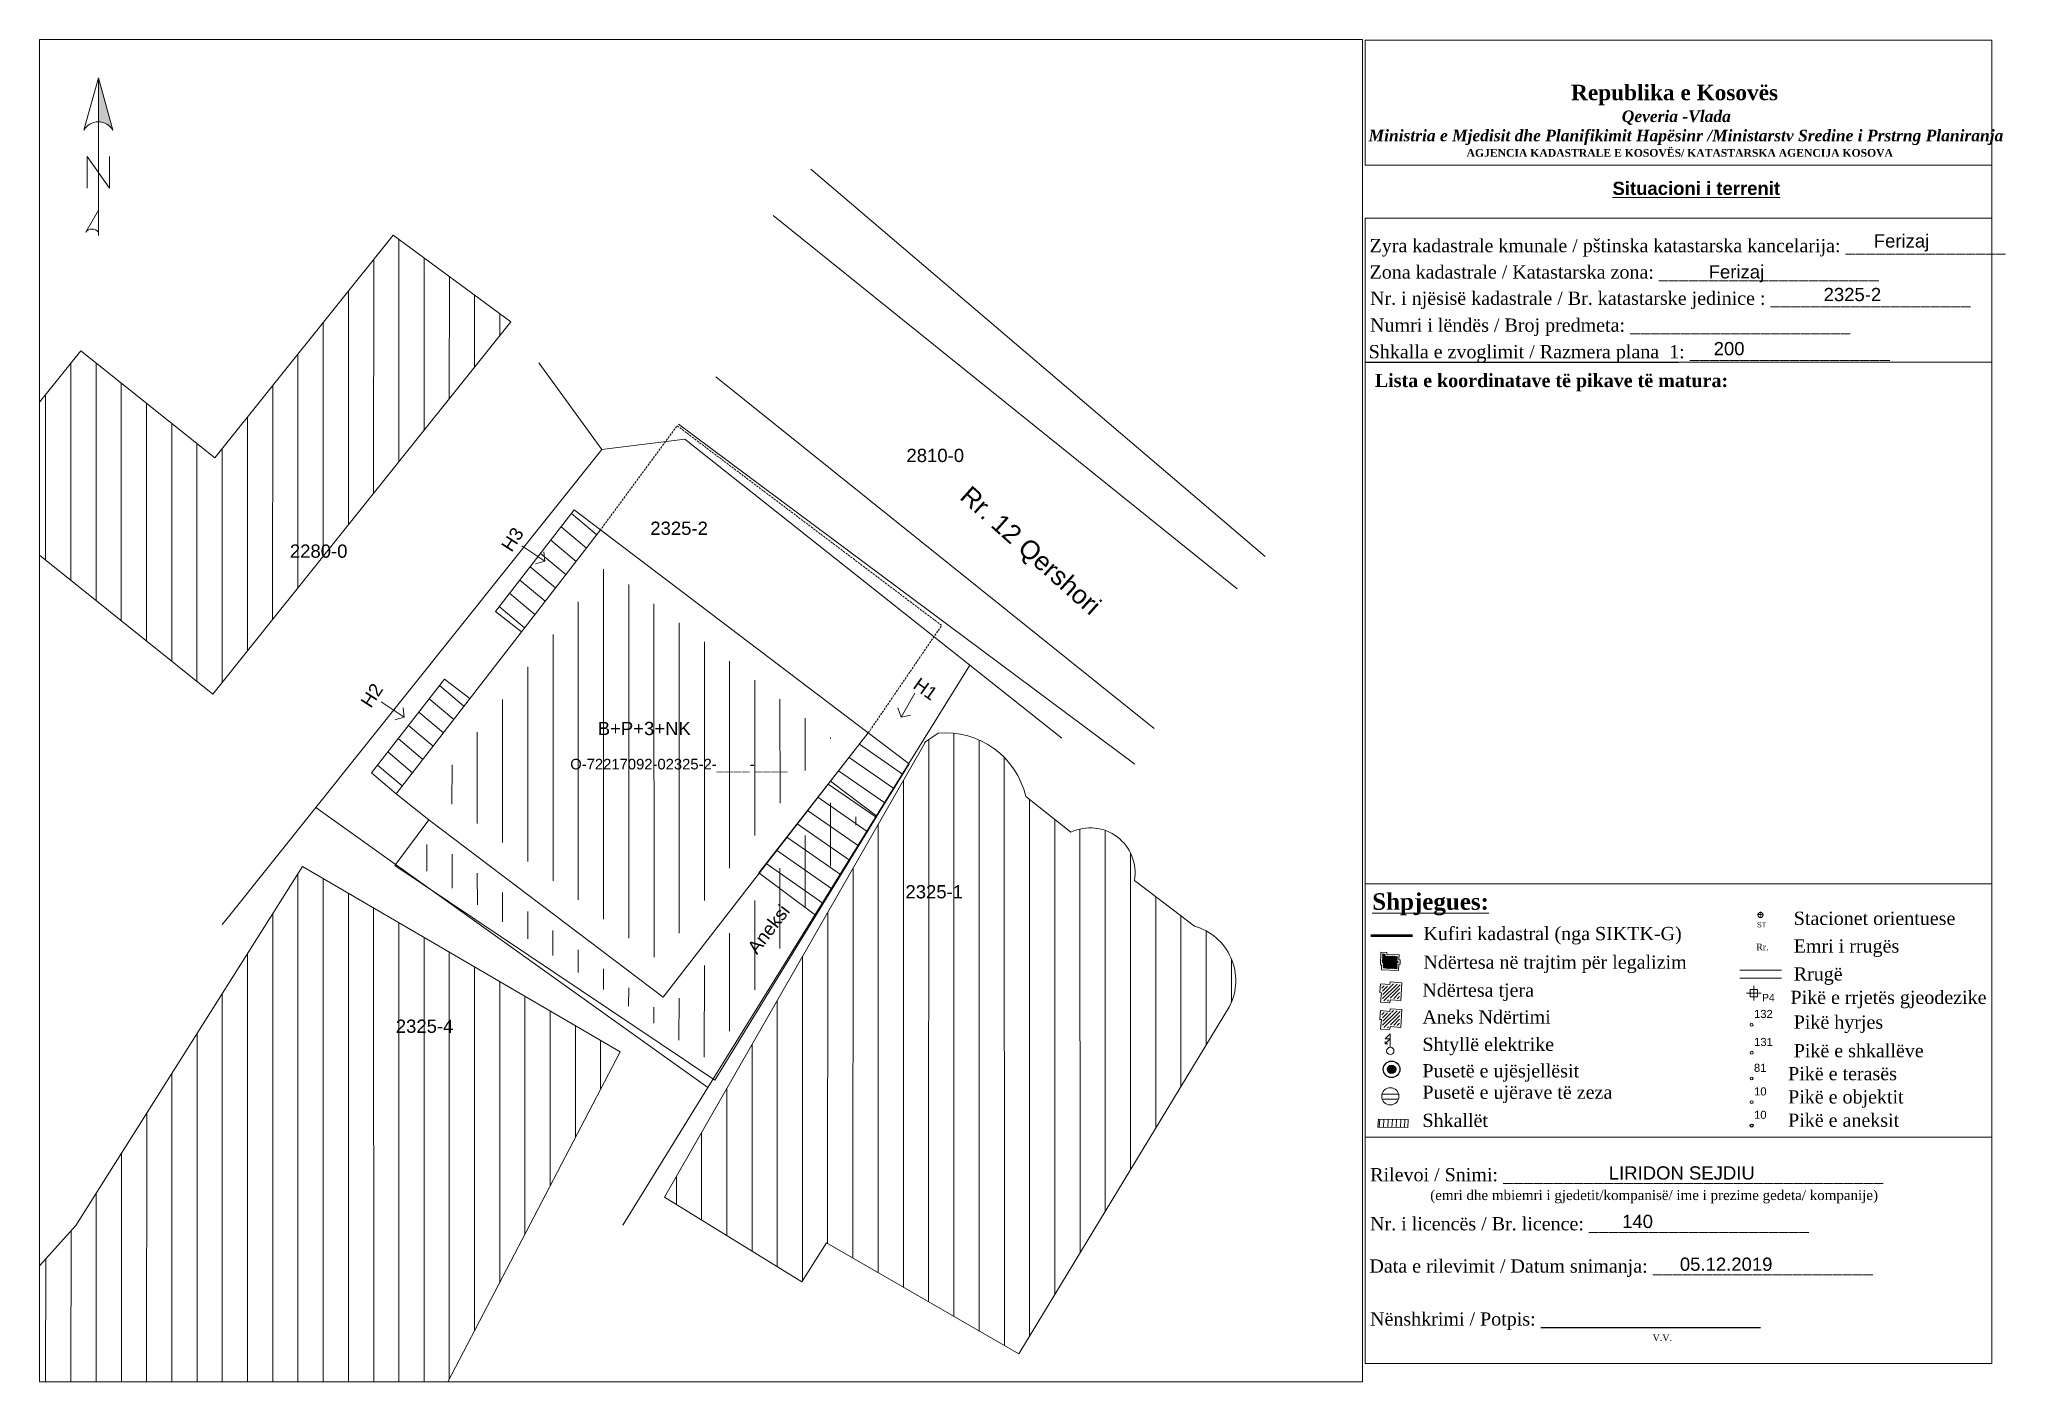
# Paper-space layout 'situacioni' of a CAD drawing. Header units: metres, sheet in millimetres. Extents: x 0 to 297, y 5 to 208.
# The model-space entities are those that its viewports show. They can reach past a viewport. Long polylines and large blocks are cut down to what shows.
import ezdxf

# ---------------------------------------------------------------- set-up
doc = ezdxf.new("R2010")
doc.units = ezdxf.units.M
doc.linetypes.add('DASHED', pattern=[0.75, 0.5, -0.25])
doc.layers.get('0').update_dxf_attribs({"lineweight": 0})
for name, color, linetype, lineweight in [('Asfallt', 34, 'Continuous', 0), ('Etazha', 7, 'Continuous', 0), ('Etazha 0 pikat', 1, 'Continuous', 0), ('Etazha 0 terasa', 6, 'Continuous', 0), ('hash ndertesa fqinje', 30, 'Continuous', 0), ('hyrjet', 54, 'Continuous', 0), ('hyrjet pikat', 54, 'Continuous', 0), ('Korniza e jashtme', 7, 'Continuous', 0), ('kyqje ujselles', 5, 'Continuous', 0), ('Modeli', 7, 'Continuous', 0), ('ndertesa fqinje', 30, 'Continuous', 0), ('nr objektit', 7, 'Continuous', 0), ('nr parc', 7, 'Continuous', 0), ('nr parc fqinje', 8, 'Continuous', 0), ('parc fqinje', 8, 'Continuous', 0), ('Parcela kadastrale', 7, 'Continuous', 0), ('ParcelBoundaryLine', 7, 'Continuous', 0), ('Perdhesa', 1, 'Continuous', 0), ('pikat rrjet', 7, 'Continuous', 0), ('Puset fekali', 30, 'Continuous', 0), ('Pusetë e Ujësjellsit', 7, 'Continuous', 0), ('Shkallet', 190, 'Continuous', 0), ('Shkallet bodrum', 190, 'Continuous', 0), ('shkallet pikat', 183, 'Continuous', 0), ('shtesa', 122, 'Continuous', 0), ('shtesa pikat', 122, 'Continuous', 0), ('Shtyll elektrike', 7, 'Continuous', 0), ('terasa', 6, 'DASHED', 0), ('Trotuar', 47, 'Continuous', 0)]:
    doc.layers.add(name, color=color, linetype=linetype, lineweight=lineweight)
doc.styles.get("Standard").update_dxf_attribs({"font": 'arial.ttf'})
pattern_1 = [(90, (-41.8071, -50.4416), (-0.9525, 2e-16), [])]

# ---------------------------------------------------------------- blocks, each defined once
blk = doc.blocks.new('*U62')
at = {"linetype": 'ByBlock', "lineweight": -2}
blk.add_hatch(color=0, dxfattribs=at).paths.add_polyline_path([(0, 562), (0, 301, -0.269143), (87, 250)])
at = {"color": 0, "linetype": 'ByBlock', "lineweight": -2}
for points in [[(87, 250, 0.580323), (-87, 250), (0, 562), (87, 250), (0, 562), (0, 300)], [(0, -356, 0.5), (-75, -356), (0, -225)]]:
    blk.add_lwpolyline(points, format="xyb", dxfattribs=at)
for points in [[(0, -375), (0, 562)], [(-66, -94), (-66, 94), (66, -94), (66, 94)]]:
    blk.add_lwpolyline(points, dxfattribs=at)
blk = doc.blocks.new('Objekti')
at = {"true_color": 0xf27172}
h = blk.add_hatch(dxfattribs=at)
h.set_pattern_fill('ANSI31', color=11, scale=0.024522, angle=180)
h.set_pattern_definition([(225, (-1841705.07278, -1157502.40894), (0.0550529186376, -0.0550529186376), [])])
h.paths.add_polyline_path([(239.98, 56.56), (238.12, 56.6), (238.12, 56.91), (237.74, 56.93), (237.69, 55.52), (237.85, 55.51), (237.82, 54.78), (239.92, 54.68), (239.95, 55.62), (240.16, 55.61), (240.16, 55.81), (239.95, 55.81)])
h.paths.add_polyline_path([(237.87, 55.78), (239.97, 55.78), (239.97, 55.89), (237.87, 55.89)], flags=24)
h.paths.add_polyline_path([(238.44, 55.5), (239.26, 55.5), (239.26, 55.68), (238.44, 55.68)], flags=24)
at = {"layer": 'ParcelBoundaryLine', "color": 1, "lineweight": 13}
blk.add_lwpolyline([(237.5, 57.18), (238.37, 57.15), (238.37, 56.84), (240.23, 56.8), (240.21, 56.05), (240.41, 56.05), (240.4, 55.36), (240.18, 55.37), (240.15, 54.43), (237.56, 54.55), (237.6, 55.28), (237.44, 55.28)], close=True, dxfattribs=at)
blk = doc.blocks.new('*X14')
for p, q in [((69.5, 22.78), (70, 22.78)), ((69.5, 22.75), (70, 22.75)), ((69.5, 22.72), (70, 22.72)), ((69.51, 22.81), (69.99, 22.81)), ((69.51, 22.69), (69.99, 22.69)), ((69.52, 22.84), (69.98, 22.84)), ((69.52, 22.66), (69.98, 22.66)), ((69.53, 22.88), (69.97, 22.88)), ((69.53, 22.62), (69.97, 22.62)), ((69.55, 22.91), (69.95, 22.91)), ((69.55, 22.59), (69.95, 22.59)), ((69.58, 22.94), (69.92, 22.94)), ((69.63, 22.97), (69.87, 22.97)), ((69.58, 22.56), (69.92, 22.56)), ((69.63, 22.53), (69.87, 22.53))]:
    blk.add_line(p, q)
blk = doc.blocks.new('Drill Hole')
at = {"color": 0, "linetype": 'ByBlock', "lineweight": -2}
for radius in [0.05, 0.025]:
    blk.add_circle((0, 0), radius, dxfattribs=at)
at = {"color": 0, "linetype": 'ByBlock', "lineweight": -2, "xscale": 0.1000000000000227, "yscale": 0.1000000000000227, "zscale": 0.1000000000000227}
blk.add_blockref('*X14', (-6.975, -2.275), dxfattribs=at)
blk = doc.blocks.new('Settling Basin - PK ujrat e zeza')
at = {"color": 21, "lineweight": 0, "flags": 128}
for points in [[(-0.95, 0.27), (0.96, 0.27)], [(-0.95, -0.33), (0.96, -0.33)]]:
    blk.add_lwpolyline(points, dxfattribs=at)
at = {"color": 21, "lineweight": 0}
blk.add_circle((0, 0), 1, dxfattribs=at)
blk = doc.blocks.new('Puset_Kan_Atmosferik')
blk.add_blockref('Settling Basin - PK ujrat e zeza', (0, 0))
blk = doc.blocks.new('Pole electricity_ Shtyllë Elekrike Druri - tension i lartë')
at = {"color": 1, "linetype": 'ByBlock', "lineweight": 0, "flags": 128}
for points in [[(0, 0.5), (0, 2.35), (-0.7, 1.65), (0, 1.65), (-0.7, 0.95)], [(-0.35, 0.95), (-0.7, 0.95), (-0.7, 1.3)]]:
    blk.add_lwpolyline(points, dxfattribs=at)
at = {"color": 1, "linetype": 'ByBlock', "lineweight": 0}
blk.add_circle((0, 0), 0.5, dxfattribs=at)
blk = doc.blocks.new('Shtylle_Elekrike_Druri')
at = {"color": 1, "lineweight": 0}
blk.add_blockref('Pole electricity_ Shtyllë Elekrike Druri - tension i lartë', (0, 0), dxfattribs=at)
blk = doc.blocks.new('A$C78AF0B80')
at = {"layer": 'Shkallet'}
h = blk.add_hatch(dxfattribs=at)
h.set_pattern_fill('ANSI31', color=256, scale=0.2, angle=95)
h.set_pattern_definition([(140, (-7512487.60946, -4692047.8944), (-0.40817013215, -0.48643822138), [])])
h.paths.add_polyline_path([(3.71, 3.59), (2.76, 4.33), (0, 0.79), (0.93, 0)])
at = {"layer": 'Shkallet', "elevation": 620.03, "flags": 128}
blk.add_lwpolyline([(3.71, 3.59), (2.76, 4.33), (0, 0.79), (0.93, 0)], dxfattribs=at)
blk = doc.blocks.new('*U65')
at = {"color": 0, "linetype": 'ByBlock', "lineweight": -2, "transparency": 16777216}
blk.add_line((0, 0), (0, 0), dxfattribs=at)
blk.add_circle((0, 0), 0.5, dxfattribs=at)
blk = doc.blocks.new('*U66', base_point=(335.79, 78.14, 621.54))
at = {"layer": 'hyrjet pikat', "linetype": 'ByBlock', "insert": (336.15, 79.14), "char_height": 1.217, "attachment_point": 7}
blk.add_mtext('132', dxfattribs=at)
blk = doc.blocks.new('*U67', base_point=(335.79, 78.14, 621.54))
at = {"layer": 'hyrjet pikat', "linetype": 'ByBlock', "lineweight": -2}
blk.add_blockref('*U66', (335.79, 78.14, 621.54), dxfattribs=at)
blk = doc.blocks.new('*U68', base_point=(335.79, 78.14, 621.54))
at = {"layer": 'hyrjet pikat', "linetype": 'ByBlock', "lineweight": -2}
blk.add_blockref('*U67', (335.79, 78.14, 621.54), dxfattribs=at)
at = {"layer": 'hyrjet pikat', "linetype": 'ByBlock', "lineweight": -2, "xscale": 0.4424959465003713, "yscale": 0.4424959465003713, "zscale": 0.4424959465003713}
blk.add_blockref('*U65', (335.79, 78.14, 621.54), dxfattribs=at)
blk = doc.blocks.new('*U69')
at = {"color": 0, "linetype": 'ByBlock', "lineweight": -2, "transparency": 16777216}
for p, q in [((-1, 0), (1, 0)), ((0, -1), (0, 1))]:
    blk.add_line(p, q, dxfattribs=at)
blk.add_lwpolyline([(-0.5, -0.5), (-0.5, 0.5), (0.5, 0.5), (0.5, -0.5)], close=True, dxfattribs=at)
blk = doc.blocks.new('*U70', base_point=(325.17, 76.16, 619.2))
at = {"layer": 'pikat rrjet', "linetype": 'ByBlock', "insert": (326.41, 76.05), "char_height": 1.1062, "attachment_point": 1}
blk.add_mtext('{\\fArial|b0|i0|c0|p34;\\C137;\\c8355647;P4}', dxfattribs=at)
blk = doc.blocks.new('*U71', base_point=(325.17, 76.16, 619.2))
at = {"layer": 'pikat rrjet', "color": 93, "linetype": 'ByBlock', "lineweight": -2}
blk.add_blockref('*U70', (325.17, 76.16, 619.2), dxfattribs=at)
blk = doc.blocks.new('*U72', base_point=(325.17, 76.16, 619.2))
at = {"layer": 'pikat rrjet', "color": 93, "linetype": 'ByBlock', "lineweight": -2, "xscale": 1.106239888375726, "yscale": 1.106239888375726, "zscale": 1.106239888375726}
blk.add_blockref('*U69', (325.17, 76.16, 619.2), dxfattribs=at)
at = {"layer": 'pikat rrjet', "color": 93, "linetype": 'ByBlock', "lineweight": -2}
blk.add_blockref('*U71', (325.17, 76.16, 619.2), dxfattribs=at)
blk = doc.blocks.new('*U73', base_point=(336.16, 80.43, 619.62))
at = {"layer": 'shkallet pikat', "linetype": 'ByBlock', "insert": (336.52, 81.43), "char_height": 1.217, "attachment_point": 7}
blk.add_mtext('131', dxfattribs=at)
blk = doc.blocks.new('*U74', base_point=(336.16, 80.43, 619.62))
at = {"layer": 'shkallet pikat', "linetype": 'ByBlock', "lineweight": -2}
blk.add_blockref('*U73', (336.16, 80.43, 619.62), dxfattribs=at)
blk = doc.blocks.new('*U75', base_point=(336.16, 80.43, 619.62))
at = {"layer": 'shkallet pikat', "linetype": 'ByBlock', "lineweight": -2, "xscale": 0.4424959465003713, "yscale": 0.4424959465003713, "zscale": 0.4424959465003713}
blk.add_blockref('*U65', (336.16, 80.43, 619.62), dxfattribs=at)
at = {"layer": 'shkallet pikat', "linetype": 'ByBlock', "lineweight": -2}
blk.add_blockref('*U74', (336.16, 80.43, 619.62), dxfattribs=at)
blk = doc.blocks.new('*U76', base_point=(344.98, 90.05, 619.9))
at = {"layer": 'Etazha 0 terasa', "linetype": 'ByBlock', "insert": (345.34, 91.04), "char_height": 1.217, "attachment_point": 7}
blk.add_mtext('81', dxfattribs=at)
blk = doc.blocks.new('*U77', base_point=(344.98, 90.05, 619.9))
at = {"layer": 'Etazha 0 terasa', "linetype": 'ByBlock', "lineweight": -2}
blk.add_blockref('*U76', (344.98, 90.05, 619.9), dxfattribs=at)
blk = doc.blocks.new('*U78', base_point=(344.98, 90.05, 619.9))
at = {"layer": 'Etazha 0 terasa', "linetype": 'ByBlock', "lineweight": -2}
blk.add_blockref('*U77', (344.98, 90.05, 619.9), dxfattribs=at)
at = {"layer": 'Etazha 0 terasa', "linetype": 'ByBlock', "lineweight": -2, "xscale": 0.4424959465003713, "yscale": 0.4424959465003713, "zscale": 0.4424959465003713}
blk.add_blockref('*U65', (344.98, 90.05, 619.9), dxfattribs=at)
blk = doc.blocks.new('*U79', base_point=(342.04, 86.06, 620.6))
at = {"layer": 'Etazha 0 pikat', "linetype": 'ByBlock', "insert": (342.4, 87.06), "char_height": 1.217, "attachment_point": 7}
blk.add_mtext('10', dxfattribs=at)
blk = doc.blocks.new('*U80', base_point=(342.04, 86.06, 620.6))
at = {"layer": 'Etazha 0 pikat', "linetype": 'ByBlock', "lineweight": -2}
blk.add_blockref('*U79', (342.04, 86.06, 620.6), dxfattribs=at)
blk = doc.blocks.new('*U81', base_point=(342.04, 86.06, 620.6))
at = {"layer": 'Etazha 0 pikat', "linetype": 'ByBlock', "lineweight": -2, "xscale": 0.4424959465003713, "yscale": 0.4424959465003713, "zscale": 0.4424959465003713}
blk.add_blockref('*U65', (342.04, 86.06, 620.6), dxfattribs=at)
at = {"layer": 'Etazha 0 pikat', "linetype": 'ByBlock', "lineweight": -2}
blk.add_blockref('*U80', (342.04, 86.06, 620.6), dxfattribs=at)

msp = doc.modelspace()

# ---------------------------------------------------------------- hatches: boundary and pattern name
at = {"layer": 'hash ndertesa fqinje'}
h = msp.add_hatch(dxfattribs=at)
h.set_pattern_fill('ANSI31', color=256, scale=0.3, angle=45)
h.paths.add_polyline_path([(7512535.075, 4692037.481, 0.471019), (7512533.749, 4692040.515), (7512531.482, 4692042.241, 0.606805), (7512529.084, 4692044.06), (7512527.377, 4692045.406, 0.375223), (7512524.072, 4692047.793), (7512523.589, 4692047.462), (7512513.737, 4692030.281), (7512518.922, 4692027.081), (7512519.856, 4692028.551), (7512527.122, 4692024.369)])
h.paths.add_polyline_path([(7512512.06, 4692035.765), (7512500.064, 4692042.763), (7512491.512, 4692029.208), (7512489.835, 4692027.357), (7512488.02, 4692021.398), (7512499.695, 4692017.29), (7512501.995, 4692016.481)])
h.paths.add_polyline_path([(7512507.937, 4692063.324), (7512503.49, 4692066.6), (7512496.753, 4692058.189), (7512491.694, 4692062.24), (7512487.318, 4692056.777), (7512496.684, 4692049.275)])
h.paths.add_polyline_path([(7512522.69, 4692041.285), (7512525.115, 4692041.285), (7512525.115, 4692042.315), (7512522.69, 4692042.315)], flags=24)
h.paths.add_polyline_path([(7512503.446, 4692036.208), (7512505.871, 4692036.208), (7512505.871, 4692037.238), (7512503.446, 4692037.238)], flags=24)
h.paths.add_polyline_path([(7512499.446, 4692054.147), (7512501.871, 4692054.147), (7512501.871, 4692055.177), (7512499.446, 4692055.177)], flags=24)
at = {"layer": 'Perdhesa'}
h = msp.add_hatch(dxfattribs=at)
h.set_pattern_fill('ANSI31', color=256, scale=0.3, angle=45)
h.set_pattern_definition(pattern_1)
h.paths.add_polyline_path([(7512511.504, 4692054.076), (7512504.996, 4692045.679), (7512505.449, 4692045.316), (7512513.497, 4692039.219), (7512519.216, 4692046.598), (7512520.019, 4692047.624)])
h.paths.add_polyline_path([(7512511.042, 4692047.45), (7512514.806, 4692047.45), (7512514.806, 4692048.481), (7512511.042, 4692048.481)], flags=24)
h.paths.add_polyline_path([(7512510.052, 4692046.203), (7512518.46, 4692046.203), (7512518.46, 4692047.027), (7512510.052, 4692047.027)], flags=24)
at = {"layer": 'Shkallet'}
h = msp.add_hatch(dxfattribs=at)
h.set_pattern_fill('ANSI31', color=256, scale=0.2, angle=95)
h.set_pattern_definition([(140, (15.06254, -2.3814), (-0.40817013215, -0.48643822138), [])])
h.paths.add_polyline_path([(7512506.385, 4692049.103), (7512505.434, 4692049.84), (7512502.672, 4692046.298), (7512503.603, 4692045.513)])
h = msp.add_hatch(dxfattribs=at)
h.set_pattern_fill('ANSI31', color=256, scale=0.2, angle=100)
h.paths.add_polyline_path([(7512517.301, 4692042.529), (7512519.442, 4692040.922), (7512522.972, 4692046.641), (7512521.432, 4692047.808)])
at = {"layer": 'Shkallet bodrum'}
h = msp.add_hatch(dxfattribs=at)
h.set_pattern_fill('ANSI31', color=256, scale=0.2, angle=95)
h.set_pattern_definition([(140, (-13.5641, -18.24346), (-0.40817013215, -0.48643822138), [])])
h.paths.add_polyline_path([(7512511.31, 4692055.459), (7512510.324, 4692056.223), (7512507.346, 4692052.38), (7512508.332, 4692051.615)])
at = {"layer": 'shtesa'}
h = msp.add_hatch(dxfattribs=at)
h.set_pattern_fill('ANSI31', color=256, scale=0.3, angle=45)
h.set_pattern_definition(pattern_1)
h.paths.add_polyline_path([(7512521.087, 4692044.536), (7512520.097, 4692045.287), (7512513.774, 4692037.127), (7512504.936, 4692043.823), (7512504.269, 4692042.924), (7512515.486, 4692035.403)])
h.paths.add_polyline_path([(7512517.356, 4692039.116), (7512518.831, 4692041.041), (7512518.013, 4692041.668), (7512516.538, 4692039.743)], flags=24)

# ---------------------------------------------------------------- linework, layer by layer
at = {"layer": 'Asfallt', "flags": 128}
for points, elevation in [([(7512535.357, 4692053.249), (7512517.846, 4692067.347)], 619.913), ([(7512532.23, 4692047.979), (7512515.675, 4692061.253)], 619.826)]:
    msp.add_lwpolyline(points, dxfattribs=dict(at, elevation=elevation))
at = {"layer": 'hyrjet', "lineweight": 15, "flags": 128}
for points in [[(7512509.218, 4692054.287), (7512508.356, 4692054.871), (7512509.218, 4692054.287), (7512508.861, 4692054.192), (7512509.218, 4692054.287), (7512509.178, 4692054.647)], [(7512503.907, 4692048.399), (7512503.044, 4692048.982), (7512503.907, 4692048.399), (7512503.55, 4692048.303), (7512503.907, 4692048.399), (7512503.867, 4692048.759)], [(7512522.67, 4692048.405), (7512523.188, 4692049.309), (7512522.67, 4692048.405), (7512522.549, 4692048.754), (7512522.67, 4692048.405), (7512523.026, 4692048.472)]]:
    msp.add_lwpolyline(points, dxfattribs=at)
at = {"layer": 'ndertesa fqinje', "flags": 128}
for points in [[(7512496.753, 4692058.189), (7512491.694, 4692062.24), (7512487.318, 4692056.777), (7512496.684, 4692049.275), (7512507.937, 4692063.324), (7512503.49, 4692066.6)], [(7512512.06, 4692035.765), (7512500.064, 4692042.763), (7512491.512, 4692029.208), (7512489.835, 4692027.357), (7512488.02, 4692021.398), (7512499.695, 4692017.29), (7512501.995, 4692016.481)]]:
    msp.add_lwpolyline(points, close=True, dxfattribs=at)
msp.add_lwpolyline([(7512523.561, 4692047.443), (7512524.072, 4692047.793, -0.375223), (7512527.377, 4692045.406), (7512529.084, 4692044.06, -0.606805), (7512531.482, 4692042.241), (7512533.749, 4692040.515, -0.471019), (7512535.075, 4692037.481), (7512527.122, 4692024.369), (7512519.856, 4692028.551), (7512518.922, 4692027.081), (7512513.737, 4692030.281), (7512523.58, 4692047.447)], format="xyb", dxfattribs=at)
at = {"layer": 'parc fqinje'}
for points in [[(7512508.996, 4692061.777), (7512511.371, 4692058.508)], [(7512511.371, 4692058.508), (7512508.996, 4692061.777)], [(7512525.263, 4692050.362), (7512528.735, 4692047.605)], [(7512528.735, 4692047.605), (7512525.263, 4692050.362)], [(7512500.569, 4692044.993), (7512497.17, 4692040.74), (7512497.039, 4692040.577)], [(7512497.039, 4692040.577), (7512497.17, 4692040.74), (7512500.569, 4692044.993)], [(7512512.163, 4692029.223), (7512515.38, 4692034.419)], [(7512515.38, 4692034.419), (7512512.163, 4692029.223)]]:
    msp.add_lwpolyline(points, dxfattribs=at)
at = {"layer": 'Parcela kadastrale', "flags": 128}
msp.add_lwpolyline([(7512525.263, 4692050.362), (7512515.38, 4692034.419), (7512500.569, 4692044.993), (7512511.371, 4692058.508), (7512514.511, 4692058.898), (7512525.263, 4692050.362)], dxfattribs=at)
at = {"layer": 'Perdhesa', "elevation": 620.03, "flags": 128}
msp.add_lwpolyline([(7512504.835, 4692044.527), (7512503.603, 4692045.513), (7512511.319, 4692055.47), (7512521.432, 4692047.808), (7512520.005, 4692045.984), (7512513.682, 4692037.824)], close=True, dxfattribs=at)
at = {"layer": 'Shkallet', "elevation": 620.03, "flags": 128}
msp.add_lwpolyline([(7512506.385, 4692049.103), (7512505.434, 4692049.84), (7512502.672, 4692046.298), (7512503.603, 4692045.513)], dxfattribs=at)
msp.add_lwpolyline([(7512522.972, 4692046.641), (7512519.442, 4692040.922), (7512517.301, 4692042.529), (7512521.432, 4692047.808), (7512521.432, 4692047.808)], close=True, dxfattribs=at)
at = {"layer": 'Shkallet bodrum', "flags": 128}
msp.add_lwpolyline([(7512511.319, 4692055.47), (7512510.333, 4692056.234), (7512507.354, 4692052.391), (7512508.341, 4692051.627)], dxfattribs=at)
at = {"layer": 'shtesa', "flags": 128}
for points, elevation in [([(7512504.835, 4692044.527), (7512503.555, 4692042.801), (7512515.64, 4692034.698), (7512521.75, 4692044.661), (7512520.005, 4692045.984)], 620.03), ([(7512504.835, 4692044.527), (7512503.555, 4692042.801)], 623.93)]:
    msp.add_lwpolyline(points, dxfattribs=dict(at, elevation=elevation))
at = {"layer": 'terasa', "ltscale": 2.5, "elevation": 620.03, "flags": 128}
msp.add_lwpolyline([(7512521.432, 4692047.808), (7512524.203, 4692051.865), (7512514.216, 4692059.405), (7512511.319, 4692055.47)], dxfattribs=at)
at = {"layer": 'Trotuar', "flags": 128}
for points, elevation in [([(7512536.42, 4692054.463), (7512519.269, 4692069.088)], 620.044), ([(7512531.502, 4692046.622), (7512514.261, 4692059.461)], 619.973)]:
    msp.add_lwpolyline(points, dxfattribs=dict(at, elevation=elevation))

# ---------------------------------------------------------------- texts
at = {"layer": 'Etazha', "attachment_point": 1}
for s, width, insert, char_height, rotation in [('Rr. 12 Qershori', 6.61568, (7512525.312, 4692057.19), 0.7, 318.16953), ('Aneksi', 2.5343, (7512516.831, 4692039.716, -620.03), 0.5, 52.53536)]:
    msp.add_mtext_dynamic_manual_height_columns(s, width=width, gutter_width=0.935, heights=[0], dxfattribs=dict(at, insert=insert, char_height=char_height, rotation=rotation))
at = {"layer": 'Etazha', "insert": (7512511.218, 4692048.225), "char_height": 0.5, "attachment_point": 1}
msp.add_mtext_dynamic_manual_height_columns('B+P+3+NK', width=4.76477, gutter_width=0.935, heights=[0], dxfattribs=at)
at = {"layer": 'hyrjet', "lineweight": 15}
for s, rotation, p in [('H3', 57.12455, (7512507.963, 4692054.603)), ('H2', 57.12455, (7512502.651, 4692048.714)), ('H1', 324.35696, (7512523.082, 4692049.525))]:
    msp.add_text(s, height=0.5, rotation=rotation, dxfattribs=at).set_placement(p)
at = {"layer": 'nr objektit', "insert": (7512508.579, 4692046.829), "char_height": 0.4, "attachment_point": 1}
msp.add_mtext_dynamic_manual_height_columns('^IO-72217092-02325-2-____-____', width=9.86972, gutter_width=0.935, heights=[0.587], dxfattribs=at)
at = {"layer": 'nr parc', "insert": (7512513.201, 4692055.785), "char_height": 0.5, "attachment_point": 1}
msp.add_mtext_dynamic_manual_height_columns('2325-2', width=4.76477, gutter_width=0.935, heights=[0], dxfattribs=at)
at = {"layer": 'nr parc fqinje', "char_height": 0.5, "attachment_point": 1}
for s, insert in [('2810-0', (7512522.874, 4692058.535)), ('2280-0', (7512499.592, 4692054.922)), ('2325-1', (7512522.836, 4692042.06)), ('2325-4', (7512503.592, 4692036.983))]:
    msp.add_mtext_dynamic_manual_height_columns(s, width=1.70865, gutter_width=0.935, heights=[0], dxfattribs=dict(at, insert=insert))

psp = doc.layouts.new('situacioni')

# ---------------------------------------------------------------- hatches: boundary and pattern name
at = {"layer": 'ndertesa fqinje'}
h = psp.add_hatch(dxfattribs=at)
h.set_pattern_fill('ANSI31', color=256, scale=0.124587)
h.set_pattern_definition([(45, (-1871449.20362, -1176168.6832), (-0.27970504433, 0.27970504433), [])])
h.paths.add_polyline_path([(205.95, 65.4), (204.69, 65.49), (204.65, 65.08), (203.23, 65.18), (203.17, 64.37), (203.4, 64.36), (203.28, 62.9), (204.19, 62.85), (204.26, 63.32), (205.84, 63.19)])
at = {"layer": 'shtesa'}
h = psp.add_hatch(dxfattribs=at)
h.set_pattern_fill('ANSI31', color=256, scale=0.124587)
h.set_pattern_definition([(45, (-1871449.20362, -1176172.72702), (-0.27970504433, 0.27970504433), [])])
h.paths.add_polyline_path([(205.95, 61.35), (204.69, 61.45), (204.65, 61.03), (203.23, 61.14), (203.17, 60.33), (203.4, 60.31), (203.28, 58.86), (204.19, 58.81), (204.26, 59.28), (205.84, 59.15)])

# ---------------------------------------------------------------- linework, layer by layer
at = {"layer": 'Asfallt', "color": 34, "lineweight": 9, "flags": 128}
for points in [[(257.25, 67.53), (263.55, 67.53)], [(257.25, 66.31), (263.55, 66.31)]]:
    psp.add_lwpolyline(points, dxfattribs=at)
at = {"layer": 'Modeli'}
for points in [[(200.69, 208.01), (295.33, 208.01), (295.33, 189.09), (200.69, 189.09)], [(200.69, 181.08), (295.33, 181.08), (295.33, 159.33), (200.69, 159.25)], [(200.69, 159.33), (295.33, 159.33), (295.33, 80.55), (200.69, 80.55)], [(200.69, 80.55), (295.33, 80.55), (295.33, 42.29), (200.69, 42.29)], [(200.69, 42.29), (295.33, 42.29), (295.33, 8.11), (200.69, 8.11)]]:
    psp.add_lwpolyline(points, close=True, dxfattribs=at)
psp.add_lwpolyline([(295.33, 181.08), (295.33, 189.09)], dxfattribs=at)
at = {"layer": 'Modeli', "lineweight": 50, "flags": 128}
psp.add_lwpolyline([(201.54, 72.75), (207.84, 72.75)], dxfattribs=at)
at = {"layer": 'ndertesa fqinje', "color": 7, "linetype": 'Continuous', "lineweight": 13}
for points in [[(206.21, 65.63), (206.08, 62.92), (204.47, 63.06), (204.41, 62.59), (203.02, 62.67), (203.13, 64.12), (202.9, 64.13), (202.99, 65.45), (204.43, 65.34), (204.46, 65.76)], [(206.21, 61.58), (206.08, 58.88), (204.47, 59.01), (204.41, 58.54), (203.02, 58.63), (203.13, 60.08), (202.9, 60.09), (202.99, 61.41), (204.43, 61.3), (204.46, 61.71)]]:
    psp.add_lwpolyline(points, close=True, dxfattribs=at)
at = {"layer": 'Pusetë e Ujësjellsit', "color": 7, "lineweight": 15}
psp.add_circle((260.39, 75.86), 0.391, dxfattribs=at)
at = {"layer": 'Shkallet', "elevation": 620.03, "flags": 128}
psp.add_lwpolyline([(207.15, 43.76), (202.61, 43.81)], dxfattribs=at)

# ---------------------------------------------------------------- block references
at = {"xscale": 0.0254, "yscale": 0.0254, "zscale": 0.0254}
psp.add_blockref('*U62', (9.35, 188.02), dxfattribs=at)
at = {"layer": 'Etazha 0 pikat'}
psp.add_blockref('*U81', (259.06, 47.59, 620.6), dxfattribs=at)
at = {"layer": 'Etazha 0 terasa'}
psp.add_blockref('*U78', (259.04, 51.16, 619.9), dxfattribs=at)
at = {"layer": 'hyrjet pikat'}
psp.add_blockref('*U68', (259.05, 59.29, 621.54), dxfattribs=at)
at = {"layer": 'kyqje ujselles', "color": 0, "linetype": 'ByBlock', "lineweight": -2, "xscale": 24.999995000001, "yscale": 24.999995000001, "zscale": 24.999995000001}
psp.add_blockref('Drill Hole', (204.67, 52.55, 619.52), dxfattribs=at)
at = {"layer": 'Modeli', "color": 6}
psp.add_blockref('Objekti', (-34.43, 13.05), dxfattribs=at)
at = {"layer": 'ndertesa fqinje', "rotation": 307.1214507124701}
psp.add_blockref('A$C78AF0B80', (202.05, 44.55), dxfattribs=at)
at = {"layer": 'pikat rrjet'}
psp.add_blockref('*U72', (259.4, 64.05, 619.2), dxfattribs=at)
at = {"layer": 'Puset fekali', "color": 0, "linetype": 'ByBlock', "lineweight": -2, "xscale": 1.298461642721147, "yscale": 1.298461642721147, "zscale": 1.298461642721147}
psp.add_blockref('Puset_Kan_Atmosferik', (204.48, 48.47, 459.81), dxfattribs=at)
at = {"layer": 'shkallet pikat'}
psp.add_blockref('*U75', (259.06, 55.06, 619.62), dxfattribs=at)
at = {"layer": 'shtesa pikat', "linetype": 'ByBlock', "lineweight": -2, "xscale": 0.4424959465003713, "yscale": 0.4424959465003713, "zscale": 0.4424959465003713}
psp.add_blockref('*U65', (259.06, 44.06, 620.6), dxfattribs=at)
at = {"layer": 'Shtyll elektrike', "color": 0, "linetype": 'ByBlock', "lineweight": -2, "xscale": 1.102172484047922, "yscale": 1.102172484047922, "zscale": 1.102172484047922}
psp.add_blockref('Shtylle_Elekrike_Druri', (204.48, 55.33, 326.06), dxfattribs=at)

# ---------------------------------------------------------------- texts
at = {"attachment_point": 1}
for s, insert, char_height, width in [('\\pi79.656;{\\fBook Antiqua|b1|i0|c0|p18;\\H1.3333x;Republika e Kosovës\\fTimes New Roman|b1|i0|c0|p18;\\P\\pi87.312;\\fBook Antiqua|b1|i1|c0|p18;\\H0.75x;Qeveria -Vlada\\P\\pi49.083;\\fTimes New Roman|b1|i1|c0|p18;Ministria e Mjedisit dhe Planifikimit Hapësinr /Ministarstv Sredine i Prstrng Planiranja\\P\\pi63.875;\\fBook Antiqua|b1|i0|c0|p18;\\H0.66668x;AGJENCIA KADASTRALE E KOSOVËS/ KATASTARSKA AGENCIJA KOSOVA}', (152.12, 201.25), 1.74651, 191.8237), ('{\\fArial|b1|i0|c0|p34;\\LSituacioni i terrenit }', (238.04, 186.61), 2, 57.2933), ('Ferizaj', (277.5, 178.67), 2, 24.6598), ('{\\fTimes New Roman|b0|i0|c0|p18; Zyra kadastrale kmunale / pštinska katastarska kancelarija: ________________}', (200.59, 177.96), 2, 114.6874), ('{\\fTimes New Roman|b0|i0|c0|p18; Zona kadastrale / Katastarska zona: ______________________}', (200.59, 173.97), 2, 83.344), ('Ferizaj', (252.56, 174), 2, 29.4868), ('{\\fTimes New Roman|b0|i0|c0|p18;Nr. i njësisë kadastrale / Br. katastarske jedinice : ____________________}', (201.42, 170.01), 2, 98.5379), ('2325-2', (269.92, 170.57), 2, 29.4868), ('{\\fTimes New Roman|b0|i0|c0|p18; Numri i lëndës / Broj predmeta: ______________________}', (200.67, 165.95), 2, 83.344), ('{\\fTimes New Roman|b0|i0|c0|p18; Shkalla e zvoglimit / Razmera plana  1: ____________________}', (200.46, 161.94), 2, 98.5379), ('200', (253.32, 162.4), 2, 29.4868), ('{\\fTimes New Roman|b1|i0|c0|p18;Lista e koordinatave të pikave të matura:}', (202.14, 157.59), 2, 98.5379), ('{\\fTimes New Roman|b1|i0|c0|p18;\\LShpjegues:}', (201.75, 79.14), 2.5, 98.5379), ('{\\fTimes New Roman|b0|i0|c0|p18;Stacionet orientuese}', (265.41, 76.36, -1596.58), 2, 98.5379), ('{\\fTimes New Roman|b0|i0|c0|p18;Kufiri kadastral (nga SIKTK-G)}', (209.48, 74.06), 2, 98.5379), ('{\\fTimes New Roman|b0|i0|c0|p18;Rr.}', (259.74, 71.53, -1596.58), 1, 98.5379), ('{\\fTimes New Roman|b0|i0|c0|p18;Emri i rrugës }', (265.41, 72.17, -1596.58), 2, 98.5379), ('{\\fTimes New Roman|b0|i0|c0|p18;Ndërtesa në trajtim për legalizim}', (209.48, 69.74), 2, 98.5379), ('{\\fTimes New Roman|b0|i0|c0|p18;Ndërtesa tjera}', (209.33, 65.51), 2, 98.5379), ('{\\fTimes New Roman|b0|i0|c0|p18;Rrugë}', (265.41, 67.96, -1596.58), 2, 98.5379), ('{\\fTimes New Roman|b0|i0|c0|p18;Pikë e rrjetës gjeodezike}', (264.92, 64.42, -1596.58), 2, 98.5379), ('{\\fTimes New Roman|b0|i0|c0|p18;Aneks Ndërtimi}', (209.33, 61.46), 2, 98.5379), ('{\\fTimes New Roman|b0|i0|c0|p18;Pikë hyrjes}', (265.41, 60.68, -1596.58), 2, 98.5379), ('{\\fTimes New Roman|b0|i0|c0|p18;Shtyllë elektrike}', (209.33, 57.33), 2, 98.5379), ('{\\fTimes New Roman|b0|i0|c0|p18;Pikë e shkallëve}', (265.41, 56.37, -1596.58), 2, 98.5379), ('{\\fTimes New Roman|b0|i0|c0|p18;Pusetë e ujësjellësit}', (209.33, 53.33), 2, 98.5379), ('{\\fTimes New Roman|b0|i0|c0|p18;Pikë e terasës}', (264.56, 52.9, -3193.16), 2, 98.5379), ('{\\fTimes New Roman|b0|i0|c0|p18;Pusetë e ujërave të zeza}', (209.33, 50.1), 2, 98.5379), ('{\\fTimes New Roman|b0|i0|c0|p18;Pikë e objektit}', (264.56, 49.39, -3193.16), 2, 98.5379), ('{\\fTimes New Roman|b0|i0|c0|p18;Shkallët}', (209.33, 45.84), 2, 98.5379), ('{\\fTimes New Roman|b0|i0|c0|p18;Pikë e aneksit}', (264.56, 45.87, -3193.16), 2, 98.5379), ('{\\fTimes New Roman|b0|i0|c0|p18; Rilevoi / Snimi: ______________________________________\\P             \\H0.75x;(emri dhe mbiemri i gjedetit/kompanisë/ ime i prezime gedeta/ kompanije)}', (200.69, 37.64), 2, 87.3883), ('LIRIDON SEJDIU', (237.48, 37.9), 2, 24.6598), ('{\\fTimes New Roman|b0|i0|c0|p18; Nr. i licencës / Br. licence: ______________________\\P                                }', (200.67, 30.23), 2, 83.344), ('140', (239.49, 30.58), 2, 24.6598), ('{\\fTimes New Roman|b0|i0|c0|p18; Data e rilevimit / Datum snimanja: ______________________\\P                                 }', (200.57, 23.84), 2, 83.344), ('05.12.2019', (248.21, 24.12), 2, 24.6598), ('{\\fTimes New Roman|b0|i0|c0|p18; Nënshkrimi / Potpis: ______________________\\P\\H0.5x;                                                                                                                   V.V.\\P\\H2.00001x;                                ', (200.67, 15.85), 2, 83.344)]:
    psp.add_mtext(s, dxfattribs=dict(at, insert=insert, char_height=char_height, width=width))
at = {"layer": 'Pusetë e Ujësjellsit', "color": 7, "lineweight": 15}
psp.add_text('ST', height=0.782, dxfattribs=at).set_placement((259.85, 73.98))
at = {"layer": 'Pusetë e Ujësjellsit', "color": 1, "lineweight": 15}
psp.add_text('+', height=1.3, dxfattribs=at).set_placement((259.83, 75.3, 1599.55))
at = {"layer": 'shtesa pikat', "linetype": 'ByBlock', "insert": (259.42, 45.06), "char_height": 1.217, "attachment_point": 7}
psp.add_mtext('10', dxfattribs=at)

# ---------------------------------------------------------------- viewports
at = {"layer": 'Korniza e jashtme', "view_target_point": (7499131.095, 4689980.516), "view_twist_angle": 360}
psp.add_viewport(center=(100.36, 106.74), size=(199.84, 202.737), view_center_point=(13384.018, 2068.137), view_height=50.6842, dxfattribs=at)

doc.saveas('drawing.dxf')
